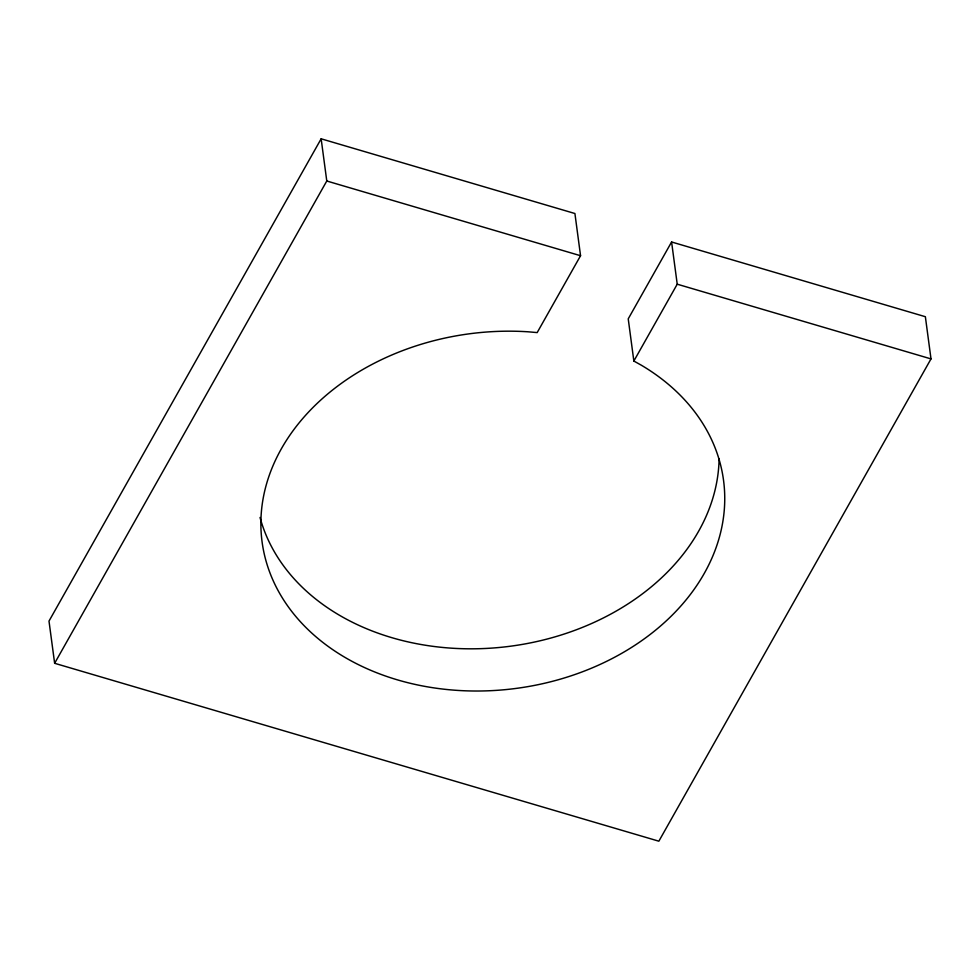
<?xml version="1.0" encoding="UTF-8"?>
<svg xmlns="http://www.w3.org/2000/svg" width="980" height="980" viewBox="0 0 980 980"><rect width="100%" height="100%" fill="white"/><g stroke="black" fill="none" stroke-linecap="round" stroke-linejoin="round"><path stroke-width="1.47" d="M321.146 138.805L49 621.1L54.635 663.289L658.854 841.195L931 358.901L925.365 316.712L671.594 241.987L628.229 318.855L633.852 361.044L641.165 365.111A232.775 178.838 -7.6 0 1 610.81 659.234A232.775 178.838 -7.6 0 1 265.078 557.436A232.775 178.838 -7.6 0 1 528.012 331.791L537.175 332.588L580.552 255.719L574.917 213.518L321.146 138.805L326.781 181.006L54.635 663.289M633.852 361.044L677.229 284.188L671.594 241.987M326.781 181.006L580.552 255.719M677.229 284.188L931 358.901M719.1 458.701A232.775 178.838 -7.6 0 1 509.245 646.371A232.775 178.838 -7.6 0 1 260.031 517.477"/></g></svg>
